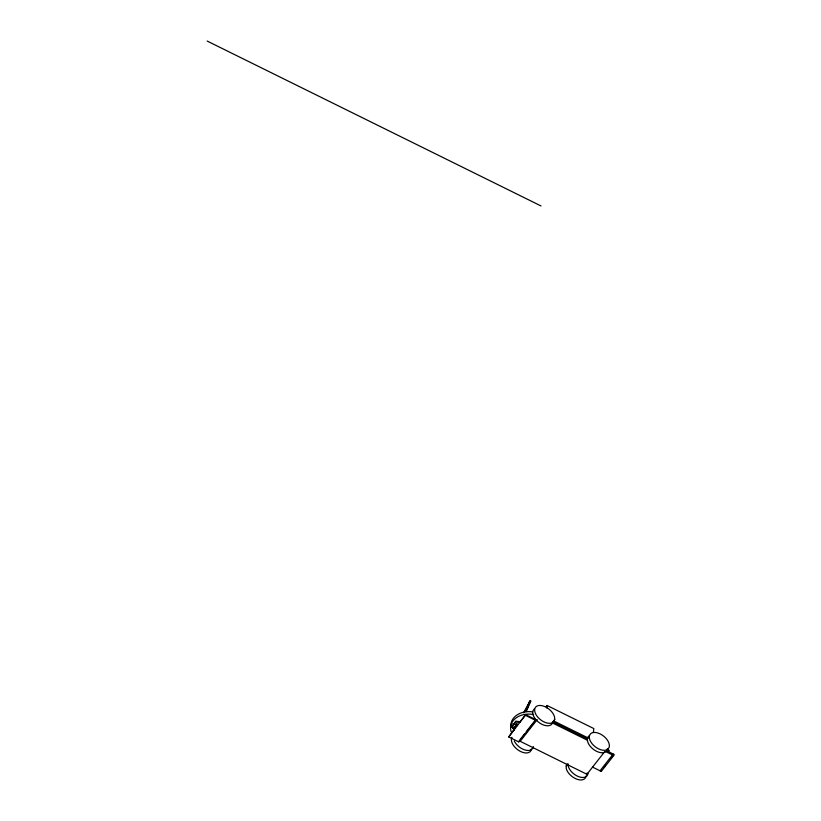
<?xml version="1.0" encoding="UTF-8"?>
<svg xmlns="http://www.w3.org/2000/svg" width="821" height="821" viewBox="0 0 821 821"><rect width="100%" height="100%" fill="white"/><g stroke="black" fill="none" stroke-linecap="round" stroke-linejoin="round"><path stroke-width="1.23" d="M508.743 736.95L514.182 729.376L511.852 726.431L515.906 721.269L520.257 721.628L525.717 714.67L535.733 719.627L535.641 720.386L518.759 741.897L508.743 736.95L525.717 714.67M510.867 726.944C510.765 725.805 514.972 729.151 511.093 726.503M514.182 729.376L514.09 730.136L511.852 726.431M513.289 723.835L515.147 724.45L513.402 723.763M511.77 727.19L515.906 721.269M520.257 721.628L520.165 722.388L515.814 722.028M518.759 741.897L518.851 741.137M546.807 707.969L547.094 705.496L593.829 728.576L593.398 732.301M537.232 719.555L520.165 741.301L586.933 774.285L587.077 773.043M592.464 767.05L601.28 771.401L601.424 770.16M601.28 771.401L613.698 755.566L613.841 754.325L608.741 751.81L608.905 750.384L606.852 749.368M612.62 753.719L612.476 754.961L600.059 770.796M514.377 727.683C511.945 725.969 517.251 726.934 514.079 727.745C511.965 729.171 516.748 728.945 514.285 727.734M531.433 748.988L530.869 750.743A11.617 6.794 38.1 0 1 518 749.953A11.617 6.794 38.1 0 1 511.965 737.33M533.373 746.515L532.808 748.27A11.617 6.794 38.1 0 1 523.808 749.594A11.617 6.794 38.1 0 1 514.254 741.004M554.709 719.329L554.144 721.095A11.617 6.794 38.1 0 1 538.237 717.646A11.617 6.794 38.1 0 1 539.654 705.444A11.617 6.794 38.1 0 1 554.586 717.236L554.709 719.329L552.205 723.558A11.617 6.794 38.1 0 1 538.124 721.844A11.617 6.794 38.1 0 1 534.512 708.851M586.071 775.978A11.617 6.794 38.1 0 1 576.506 779.057A11.617 6.794 38.1 0 1 566.162 768.179L566.603 764.32M589.314 736.427L589.878 734.662A11.617 6.794 38.1 0 1 605.775 738.11A11.617 6.794 38.1 0 1 604.369 750.312A11.617 6.794 38.1 0 1 589.427 738.52L589.314 736.427L587.374 738.9L587.487 740.994A11.617 6.794 38.1 0 0 597.842 751.872A11.617 6.794 38.1 0 0 607.407 748.793M523.541 712.813L530.099 700.744L530.766 701.072L526.24 711.622L525.573 711.294L530.099 700.744M529.022 704.233L530.766 701.072M516.399 724.543C515.188 722.326 519.519 724.584 516.296 724.758C514.705 726.431 519.088 725.672 516.686 724.707M511.678 724.225L510.703 725.456L511.37 725.785M520.042 739.608L524.65 733.738M526.128 731.86L535.733 719.627M546.119 706.727L547.094 705.496M566.038 766.075L567.978 763.612M586.933 774.285L604.779 751.543M603.733 767.214L605.272 765.244M610.28 758.871L611.594 757.188M612.784 755.669L613.841 754.325M516.491 724.707L513.505 728.422M608.34 750.189L608.905 750.384M513.31 723.722L516.183 724.81M207.159 41.05L541.008 205.948M529.124 701.986L529.791 702.314M527.965 704.87L528.632 705.198L526.456 709.744L525.789 709.416M527.8 706.337L528.467 706.665M553.816 721.012L587.733 737.761M552.769 721.803L587.374 738.9L587.939 737.135A11.617 6.794 38.1 0 1 589.139 735.832M552.4 722.932L587.446 740.244M606.688 750.794L608.741 751.81M524.732 711.13L525.399 711.458M605.97 751.749L613.698 755.566M525.625 715.43L535.641 720.386M513.341 723.66L515.116 724.512M513.864 728.001L510.96 726.677L513.607 727.981M514.993 724.584L516.132 725.159M568.06 764.956L568.101 765.706A11.617 6.794 38.1 0 0 578.446 776.584A11.617 6.794 38.1 0 0 588.01 773.505M510.847 725.507A19.355 14.788 6.6 0 1 532.716 711.889M511.206 731.85A19.355 14.788 6.6 0 1 533.681 714.598"/></g></svg>
